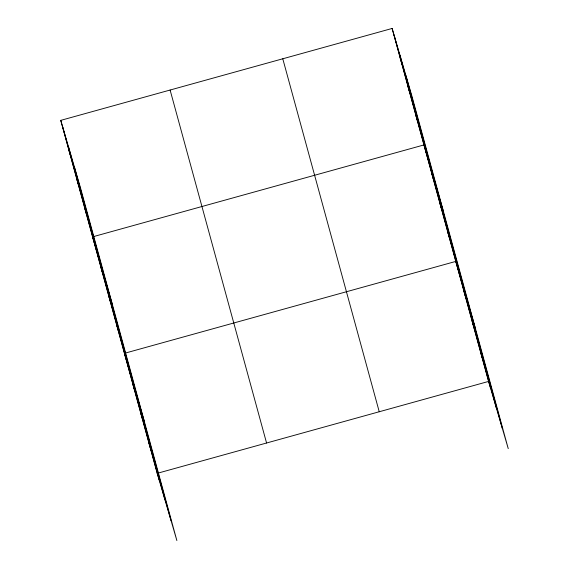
<?xml version="1.0" encoding="UTF-8"?>
<svg xmlns="http://www.w3.org/2000/svg" width="569" height="569" viewBox="0 0 569 569"><rect width="100%" height="100%" fill="white"/><g stroke="black" fill="none" stroke-linecap="round" stroke-linejoin="round"><path stroke-width="0.85" d="M60.755 120.365L80.414 187.578L176.874 540.55L157.215 473.337L60.755 120.365L392.126 28.45L411.785 95.663L508.245 448.635L488.586 381.422L392.126 28.45M157.215 473.337L488.586 381.422M400.085 57.569L402.027 64.197M408.044 86.694L409.986 93.316M416.003 115.813L417.938 122.442M443.614 212.145L423.962 144.931L92.591 236.846L112.242 304.059M431.921 174.05L433.855 180.679M439.88 203.176L441.814 209.797M447.831 232.294L449.773 238.923M475.449 328.626L455.79 261.413L124.419 353.328L144.078 420.541M463.991 291.413L465.933 298.042M472.192 321.421L474.126 328.05M480.392 351.422L482.327 358.05M68.714 149.483L70.656 156.112M76.673 178.602L78.607 185.231M84.632 207.721L86.566 214.349M100.549 265.965L102.484 272.594M108.501 295.083L110.443 301.712M116.46 324.209L118.402 330.831M132.62 383.328L134.554 389.957M140.82 413.329L142.755 419.958M149.021 443.336L150.956 449.965M405.939 75.67L502.399 428.642M399.915 55.072L496.374 408.044M394.068 35.079L490.528 388.051M282.779 58.778L379.239 411.757M170.11 90.03L266.569 443.009M74.567 167.585L171.027 520.557M68.543 146.98L165.003 499.959M62.697 126.987L159.156 479.966"/></g></svg>
